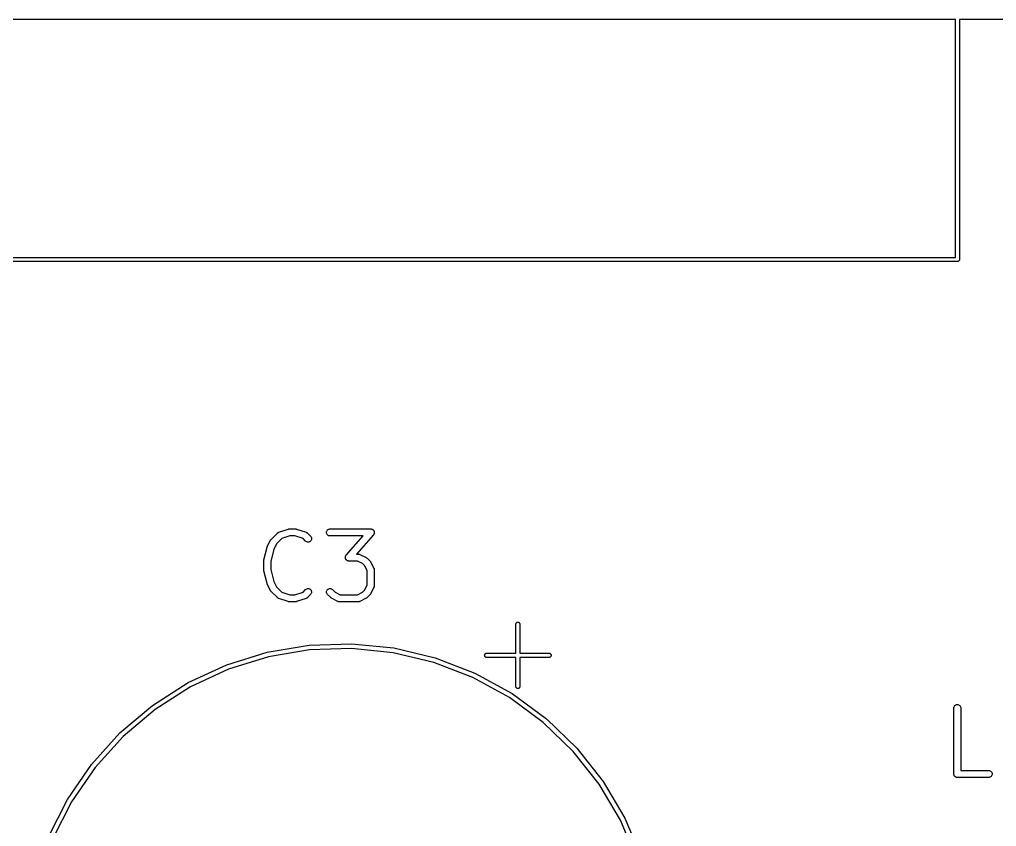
# Model space of a CAD drawing. Extents: x 1.13 to 10.7, y -7.15 to -1.11.
# Drawn here: x 2.634 to 3.746, y -3.294 to -2.375 of the extents above; entities that cross this region are included whole.
import ezdxf

# ---------------------------------------------------------------- set-up
doc = ezdxf.new("R2010")
doc.units = 0
doc.header["$MEASUREMENT"] = 0
doc.layers.add('BLACK', color=7, linetype='CONTINUOUS')

msp = doc.modelspace()

# ---------------------------------------------------------------- linework, layer by layer
at = {"layer": 'BLACK', "linetype": 'CONTINUOUS'}
for p, q in [((3.69961, -2.3748), (2.34606, -2.3748)), ((3.69961, -2.64567), (3.69961, -2.3748)), ((4.35146, -2.3748), (3.70433, -2.3748)), ((3.70433, -2.3748), (3.70433, -2.64792)), ((2.34606, -2.64567), (3.69961, -2.64567)), ((3.70185, -2.65039), (2.34382, -2.65039)), ((3.70197, -2.65041), (3.70185, -2.65039)), ((3.70208, -2.65039), (3.70197, -2.65041)), ((3.70243, -2.65036), (3.70208, -2.65039)), ((3.70208, -2.65039), (3.70208, -2.65039)), ((3.70288, -2.65022), (3.70243, -2.65036)), ((3.70329, -2.65001), (3.70288, -2.65022)), ((3.70365, -2.64971), (3.70329, -2.65001)), ((3.70394, -2.64935), (3.70365, -2.64971)), ((3.70416, -2.64894), (3.70394, -2.64935)), ((3.7043, -2.64849), (3.70416, -2.64894)), ((3.70434, -2.64803), (3.7043, -2.64849)), ((3.70433, -2.64792), (3.70434, -2.64803)), ((2.92796, -2.95932), (2.92818, -2.95915)), ((2.92818, -2.95915), (2.92828, -2.95909)), ((2.92828, -2.95909), (2.92838, -2.95902)), ((2.92838, -2.95902), (2.92863, -2.95891)), ((2.92863, -2.95891), (2.92887, -2.95879)), ((2.92887, -2.95879), (2.92898, -2.95875)), ((2.92898, -2.95875), (2.92909, -2.95871)), ((2.92909, -2.95871), (2.93981, -2.95513)), ((2.93981, -2.95513), (2.93986, -2.95512)), ((2.93986, -2.95512), (2.94008, -2.95507)), ((2.94008, -2.95507), (2.94029, -2.955)), ((2.94029, -2.955), (2.94046, -2.95499)), ((2.94046, -2.95499), (2.94062, -2.95495)), ((2.94062, -2.95495), (2.94085, -2.95495)), ((2.94085, -2.95495), (2.94107, -2.95493)), ((2.94107, -2.95493), (2.94821, -2.95493)), ((2.94821, -2.95493), (2.94827, -2.95493)), ((2.94827, -2.95493), (2.94849, -2.95495)), ((2.94849, -2.95495), (2.94872, -2.95496)), ((2.94872, -2.95496), (2.94888, -2.955)), ((2.94888, -2.955), (2.94905, -2.95502)), ((2.94905, -2.95502), (2.94926, -2.95508)), ((2.94926, -2.95508), (2.94948, -2.95513)), ((2.94948, -2.95513), (2.96019, -2.95871)), ((2.96019, -2.95871), (2.96025, -2.95872)), ((2.96025, -2.95872), (2.96035, -2.95877)), ((2.96035, -2.95877), (2.96047, -2.95881)), ((2.96047, -2.95881), (2.96071, -2.95894)), ((2.96071, -2.95894), (2.96095, -2.95905)), ((2.96095, -2.95905), (2.96105, -2.95912)), ((2.96105, -2.95912), (2.96115, -2.95918)), ((2.96115, -2.95918), (2.96136, -2.95935)), ((2.9835, -2.9589), (2.98358, -2.95812)), ((2.98357, -2.95968), (2.9835, -2.9589)), ((2.98358, -2.95812), (2.98381, -2.95738)), ((2.98381, -2.95738), (2.98418, -2.95669)), ((2.98418, -2.95669), (2.98468, -2.95609)), ((2.98468, -2.95609), (2.98529, -2.9556)), ((2.98529, -2.9556), (2.98598, -2.95523)), ((2.98598, -2.95523), (2.98672, -2.955)), ((2.98672, -2.955), (2.9875, -2.95493)), ((2.9875, -2.95493), (3.03393, -2.95493)), ((3.03393, -2.95493), (3.03398, -2.95493)), ((3.03398, -2.95493), (3.03423, -2.95496)), ((3.03423, -2.95496), (3.03448, -2.95497)), ((3.03448, -2.95497), (3.03462, -2.955)), ((3.03462, -2.955), (3.03476, -2.95502)), ((3.03476, -2.95502), (3.035, -2.95509)), ((3.035, -2.95509), (3.03524, -2.95515)), ((3.03524, -2.95515), (3.03537, -2.95521)), ((3.03537, -2.95521), (3.0355, -2.95525)), ((3.0355, -2.95525), (3.03572, -2.95537)), ((3.03572, -2.95537), (3.03595, -2.95548)), ((3.03595, -2.95548), (3.03607, -2.95556)), ((3.03607, -2.95556), (3.03619, -2.95563)), ((3.03619, -2.95563), (3.03638, -2.95579)), ((3.03638, -2.95579), (3.03658, -2.95594)), ((3.03658, -2.95594), (3.03668, -2.95604)), ((3.03668, -2.95604), (3.03679, -2.95613)), ((3.03679, -2.95613), (3.03694, -2.95632)), ((3.03694, -2.95632), (3.03711, -2.95651)), ((3.03711, -2.95651), (3.03719, -2.95663)), ((3.03719, -2.95663), (3.03728, -2.95674)), ((3.03728, -2.95674), (3.03739, -2.95696)), ((3.03739, -2.95696), (3.03752, -2.95717)), ((3.03752, -2.95717), (3.03757, -2.95731)), ((3.03757, -2.95731), (3.03764, -2.95743)), ((3.03764, -2.95743), (3.03771, -2.95767)), ((3.03771, -2.95767), (3.0378, -2.95791)), ((3.0378, -2.95791), (3.03782, -2.95804)), ((3.03782, -2.95804), (3.03786, -2.95818)), ((3.03786, -2.95818), (3.03788, -2.95843)), ((3.03788, -2.95843), (3.03792, -2.95868)), ((3.0379, -2.95921), (3.03789, -2.95946)), ((3.03793, -2.95896), (3.0379, -2.95921)), ((3.03792, -2.95868), (3.03792, -2.95882)), ((3.03792, -2.95882), (3.03793, -2.95896)), ((2.91607, -2.975), (2.91964, -2.96785)), ((2.91964, -2.96785), (2.91966, -2.9678)), ((2.91966, -2.9678), (2.91978, -2.96762)), ((2.91978, -2.96762), (2.91989, -2.96742)), ((2.91989, -2.96742), (2.92, -2.96729)), ((2.92, -2.96729), (2.92009, -2.96715)), ((2.92009, -2.96715), (2.92024, -2.96699)), ((2.92024, -2.96699), (2.92039, -2.96681)), ((2.92039, -2.96681), (2.92753, -2.95967)), ((2.93252, -2.966), (2.9265, -2.97201)), ((2.92753, -2.95967), (2.92757, -2.95963)), ((2.92757, -2.95963), (2.92766, -2.95956)), ((2.92766, -2.95956), (2.92774, -2.95947)), ((2.92774, -2.95947), (2.92796, -2.95932)), ((2.94172, -2.96293), (2.93252, -2.966)), ((2.94757, -2.96293), (2.94172, -2.96293)), ((2.95677, -2.966), (2.94757, -2.96293)), ((2.95967, -2.9689), (2.95677, -2.966)), ((2.96027, -2.9694), (2.95967, -2.9689)), ((2.96096, -2.96976), (2.96027, -2.9694)), ((2.96171, -2.96999), (2.96096, -2.96976)), ((2.96136, -2.95935), (2.96159, -2.95951)), ((2.96159, -2.95951), (2.96167, -2.9596)), ((2.96167, -2.9596), (2.96176, -2.95967)), ((2.96249, -2.97007), (2.96171, -2.96999)), ((2.96176, -2.95967), (2.96533, -2.96324)), ((2.96326, -2.97), (2.96249, -2.97007)), ((2.96401, -2.96977), (2.96326, -2.97)), ((2.9647, -2.96941), (2.96401, -2.96977)), ((2.96531, -2.96892), (2.9647, -2.96941)), ((2.96581, -2.96832), (2.96531, -2.96892)), ((2.96533, -2.96324), (2.96537, -2.96328)), ((2.96537, -2.96328), (2.96585, -2.96389)), ((2.96618, -2.96763), (2.96581, -2.96832)), ((2.96585, -2.96389), (2.96621, -2.96459)), ((2.96642, -2.96689), (2.96618, -2.96763)), ((2.96621, -2.96459), (2.96643, -2.96534)), ((2.9665, -2.96611), (2.96642, -2.96689)), ((2.96643, -2.96534), (2.9665, -2.96611)), ((2.98379, -2.96043), (2.98357, -2.95968)), ((2.98415, -2.96112), (2.98379, -2.96043)), ((2.98464, -2.96173), (2.98415, -2.96112)), ((2.98524, -2.96223), (2.98464, -2.96173)), ((2.98592, -2.96261), (2.98524, -2.96223)), ((2.98667, -2.96284), (2.98592, -2.96261)), ((2.98744, -2.96293), (2.98667, -2.96284)), ((2.9875, -2.96293), (2.98744, -2.96293)), ((3.02511, -2.96293), (2.9875, -2.96293)), ((3.00592, -2.98487), (3.02511, -2.96293)), ((3.03694, -2.96156), (3.01774, -2.9835)), ((3.03708, -2.96136), (3.03694, -2.96156)), ((3.03724, -2.96117), (3.03708, -2.96136)), ((3.03731, -2.96104), (3.03724, -2.96117)), ((3.03739, -2.96093), (3.03731, -2.96104)), ((3.0375, -2.9607), (3.03739, -2.96093)), ((3.03762, -2.96048), (3.0375, -2.9607)), ((3.03766, -2.96034), (3.03762, -2.96048)), ((3.03772, -2.96022), (3.03766, -2.96034)), ((3.03777, -2.95997), (3.03772, -2.96022)), ((3.03785, -2.95973), (3.03777, -2.95997)), ((3.03786, -2.95959), (3.03785, -2.95973)), ((3.03789, -2.95946), (3.03786, -2.95959)), ((2.91219, -2.9901), (2.91576, -2.97582)), ((2.91576, -2.97582), (2.91578, -2.97576)), ((2.91578, -2.97574), (2.91579, -2.97573)), ((2.91578, -2.97576), (2.91578, -2.97574)), ((2.91579, -2.97573), (2.91592, -2.97538)), ((2.91592, -2.97538), (2.91605, -2.97503)), ((2.91605, -2.97503), (2.91606, -2.97501)), ((2.91606, -2.97501), (2.91607, -2.975)), ((2.92342, -2.97818), (2.92007, -2.99156)), ((2.9265, -2.97201), (2.92342, -2.97818)), ((2.91207, -2.99102), (2.91208, -2.99094)), ((2.91207, -2.99107), (2.91207, -2.99102)), ((2.91207, -3.00179), (2.91207, -2.99107)), ((2.91208, -2.99087), (2.91212, -2.99056)), ((2.91208, -2.99094), (2.91208, -2.99087)), ((2.91212, -2.99056), (2.91216, -2.99024)), ((2.91216, -2.99024), (2.91218, -2.99017)), ((2.91218, -2.99017), (2.91219, -2.9901)), ((2.92007, -2.99156), (2.92007, -3.00129)), ((3.00493, -2.98747), (3.00495, -2.98722)), ((3.00494, -2.98761), (3.00493, -2.98747)), ((3.00494, -2.98775), (3.00494, -2.98761)), ((3.00498, -2.988), (3.00494, -2.98775)), ((3.00495, -2.98722), (3.00496, -2.98697)), ((3.00496, -2.98697), (3.005, -2.98684)), ((3.005, -2.98825), (3.00498, -2.988)), ((3.005, -2.98684), (3.00501, -2.9867)), ((3.00504, -2.98838), (3.005, -2.98825)), ((3.00501, -2.9867), (3.00508, -2.98646)), ((3.00506, -2.98852), (3.00504, -2.98838)), ((3.00515, -2.98876), (3.00506, -2.98852)), ((3.00508, -2.98646), (3.00514, -2.98621)), ((3.00514, -2.98621), (3.0052, -2.98608)), ((3.00522, -2.989), (3.00515, -2.98876)), ((3.0052, -2.98608), (3.00524, -2.98595)), ((3.00528, -2.98912), (3.00522, -2.989)), ((3.00524, -2.98595), (3.00536, -2.98573)), ((3.00533, -2.98925), (3.00528, -2.98912)), ((3.00547, -2.98947), (3.00533, -2.98925)), ((3.00536, -2.98573), (3.00546, -2.9855)), ((3.00546, -2.9855), (3.00555, -2.98539)), ((3.00558, -2.98969), (3.00547, -2.98947)), ((3.00555, -2.98539), (3.00561, -2.98526)), ((3.00567, -2.9898), (3.00558, -2.98969)), ((3.00561, -2.98526), (3.00577, -2.98507)), ((3.00574, -2.98992), (3.00567, -2.9898)), ((3.00591, -2.9901), (3.00574, -2.98992)), ((3.00577, -2.98507), (3.00592, -2.98487)), ((3.00607, -2.9903), (3.00591, -2.9901)), ((3.00618, -2.99039), (3.00607, -2.9903)), ((3.00627, -2.99049), (3.00618, -2.99039)), ((3.00648, -2.99064), (3.00627, -2.99049)), ((3.00667, -2.9908), (3.00648, -2.99064)), ((3.00679, -2.99087), (3.00667, -2.9908)), ((3.00691, -2.99095), (3.00679, -2.99087)), ((3.00713, -2.99106), (3.00691, -2.99095)), ((3.00735, -2.99118), (3.00713, -2.99106)), ((3.00749, -2.99122), (3.00735, -2.99118)), ((3.00761, -2.99128), (3.00749, -2.99122)), ((3.00786, -2.99134), (3.00761, -2.99128)), ((3.0081, -2.99141), (3.00786, -2.99134)), ((3.00824, -2.99143), (3.0081, -2.99141)), ((3.00837, -2.99146), (3.00824, -2.99143)), ((3.00862, -2.99147), (3.00837, -2.99146)), ((3.00887, -2.9915), (3.00862, -2.99147)), ((3.00893, -2.9915), (3.00887, -2.9915)), ((3.0187, -2.9915), (3.00893, -2.9915)), ((3.01774, -2.9835), (3.01964, -2.9835)), ((3.02442, -2.99436), (3.0187, -2.9915)), ((3.01964, -2.9835), (3.0197, -2.9835)), ((3.0197, -2.9835), (3.01982, -2.98351)), ((3.01982, -2.98351), (3.01993, -2.98351)), ((3.01993, -2.98351), (3.0202, -2.98356)), ((3.0202, -2.98356), (3.02047, -2.98359)), ((3.02047, -2.98359), (3.02059, -2.98362)), ((3.02059, -2.98362), (3.0207, -2.98364)), ((3.0207, -2.98364), (3.02096, -2.98374)), ((3.02096, -2.98374), (3.02122, -2.98382)), ((3.02122, -2.98382), (3.02132, -2.98388)), ((3.02132, -2.98388), (3.02143, -2.98392)), ((3.02143, -2.98392), (3.02857, -2.98749)), ((3.02857, -2.98749), (3.02862, -2.98752)), ((3.02862, -2.98752), (3.02881, -2.98764)), ((3.02881, -2.98764), (3.02901, -2.98775)), ((3.02901, -2.98775), (3.02914, -2.98785)), ((3.02914, -2.98785), (3.02928, -2.98794)), ((3.02928, -2.98794), (3.02944, -2.9881)), ((3.02944, -2.9881), (3.02961, -2.98824)), ((3.02961, -2.98824), (3.03319, -2.99181)), ((3.03319, -2.99181), (3.03322, -2.99185)), ((3.03322, -2.99185), (3.03336, -2.99203)), ((3.03336, -2.99203), (3.03352, -2.99219)), ((3.03352, -2.99219), (3.03361, -2.99233)), ((3.03361, -2.99233), (3.03371, -2.99246)), ((3.03371, -2.99246), (3.03382, -2.99266)), ((3.03382, -2.99266), (3.03393, -2.99285)), ((2.91208, -3.00186), (2.91207, -3.00179)), ((2.91207, -3.00193), (2.91208, -3.00186)), ((2.91212, -3.00224), (2.91207, -3.00193)), ((2.91215, -3.00256), (2.91212, -3.00224)), ((2.91217, -3.00263), (2.91215, -3.00256)), ((2.91218, -3.0027), (2.91217, -3.00263)), ((2.91219, -3.00276), (2.91218, -3.0027)), ((2.91576, -3.01704), (2.91219, -3.00276)), ((2.92007, -3.00129), (2.92342, -3.01468)), ((3.02707, -2.99701), (3.02442, -2.99436)), ((3.02993, -3.00273), (3.02707, -2.99701)), ((3.02993, -3.0187), (3.02993, -3.00273)), ((3.03393, -2.99285), (3.03751, -3)), ((3.03751, -3), (3.03753, -3.00005)), ((3.03753, -3.00005), (3.03757, -3.00016)), ((3.03757, -3.00016), (3.03763, -3.00026)), ((3.03763, -3.00026), (3.03771, -3.00052)), ((3.03771, -3.00052), (3.0378, -3.00078)), ((3.0378, -3.00078), (3.03782, -3.0009)), ((3.03782, -3.0009), (3.03785, -3.00101)), ((3.03785, -3.00101), (3.03788, -3.00128)), ((3.03788, -3.00128), (3.03792, -3.00155)), ((3.03792, -3.00155), (3.03792, -3.00167)), ((3.03792, -3.00167), (3.03793, -3.00179)), ((3.03793, -3.00179), (3.03793, -3.01964)), ((2.92342, -3.01468), (2.9265, -3.02084)), ((2.91577, -3.01706), (2.91576, -3.01704)), ((2.91577, -3.01708), (2.91577, -3.01706)), ((2.9159, -3.01743), (2.91577, -3.01708)), ((2.91602, -3.01778), (2.9159, -3.01743)), ((2.91603, -3.01779), (2.91602, -3.01778)), ((2.91604, -3.01781), (2.91603, -3.01779)), ((2.91607, -3.01786), (2.91604, -3.01781)), ((2.91964, -3.025), (2.91607, -3.01786)), ((2.91976, -3.02519), (2.91964, -3.025)), ((2.91986, -3.02539), (2.91976, -3.02519)), ((2.91996, -3.02552), (2.91986, -3.02539)), ((2.92005, -3.02566), (2.91996, -3.02552)), ((2.92021, -3.02583), (2.92005, -3.02566)), ((2.92035, -3.026), (2.92021, -3.02583)), ((2.92039, -3.02604), (2.92035, -3.026)), ((2.92753, -3.03319), (2.92039, -3.02604)), ((2.9265, -3.02084), (2.93252, -3.02686)), ((2.95677, -3.02686), (2.95967, -3.02396)), ((2.95967, -3.02396), (2.95971, -3.02392)), ((2.95971, -3.02392), (2.96032, -3.02343)), ((2.96032, -3.02343), (2.96101, -3.02307)), ((2.96101, -3.02307), (2.96176, -3.02285)), ((2.96176, -3.02285), (2.96254, -3.02279)), ((2.96254, -3.02279), (2.96332, -3.02287)), ((2.96332, -3.02287), (2.96406, -3.0231)), ((2.96406, -3.0231), (2.96475, -3.02348)), ((2.96475, -3.02348), (2.96535, -3.02398)), ((2.96535, -3.02398), (2.96584, -3.02458)), ((2.96584, -3.02458), (2.9662, -3.02527)), ((2.9662, -3.02527), (2.96643, -3.02602)), ((2.96643, -3.02602), (2.9665, -3.0268)), ((2.9835, -3.02674), (2.98358, -3.02597)), ((2.98358, -3.02597), (2.98382, -3.02522)), ((2.98382, -3.02522), (2.98419, -3.02454)), ((2.98419, -3.02454), (2.98469, -3.02394)), ((2.98469, -3.02394), (2.9853, -3.02345)), ((2.9853, -3.02345), (2.98599, -3.02308)), ((2.98599, -3.02308), (2.98674, -3.02286)), ((2.98674, -3.02286), (2.98751, -3.02279)), ((2.98751, -3.02279), (2.98829, -3.02286)), ((2.98829, -3.02286), (2.98904, -3.02309)), ((2.98904, -3.02309), (2.98973, -3.02346)), ((2.98973, -3.02346), (2.99033, -3.02396)), ((2.99033, -3.02396), (2.99344, -3.02707)), ((3.02442, -3.02707), (3.02707, -3.02442)), ((3.02707, -3.02442), (3.02993, -3.0187)), ((3.03751, -3.02143), (3.03393, -3.02857)), ((3.03755, -3.02132), (3.03751, -3.02143)), ((3.03761, -3.02122), (3.03755, -3.02132)), ((3.03769, -3.02096), (3.03761, -3.02122)), ((3.03779, -3.0207), (3.03769, -3.02096)), ((3.03781, -3.02059), (3.03779, -3.0207)), ((3.03784, -3.02047), (3.03781, -3.02059)), ((3.03787, -3.0202), (3.03784, -3.02047)), ((3.03792, -3.01993), (3.03787, -3.0202)), ((3.03793, -3.0197), (3.03792, -3.01982)), ((3.03792, -3.01982), (3.03792, -3.01993)), ((3.03793, -3.01964), (3.03793, -3.0197)), ((2.92762, -3.03326), (2.92753, -3.03319)), ((2.9277, -3.03335), (2.92762, -3.03326)), ((2.92792, -3.03351), (2.9277, -3.03335)), ((2.92813, -3.03368), (2.92792, -3.03351)), ((2.92824, -3.03374), (2.92813, -3.03368)), ((2.92833, -3.03381), (2.92824, -3.03374)), ((2.92858, -3.03392), (2.92833, -3.03381)), ((2.92882, -3.03405), (2.92858, -3.03392)), ((2.92893, -3.03408), (2.92882, -3.03405)), ((2.92904, -3.03413), (2.92893, -3.03408)), ((2.92909, -3.03415), (2.92904, -3.03413)), ((2.93981, -3.03772), (2.92909, -3.03415)), ((2.93252, -3.02686), (2.94172, -3.02993)), ((2.94172, -3.02993), (2.94757, -3.02993)), ((2.94757, -3.02993), (2.95677, -3.02686)), ((2.96019, -3.03415), (2.94948, -3.03772)), ((2.9603, -3.0341), (2.96019, -3.03415)), ((2.96041, -3.03407), (2.9603, -3.0341)), ((2.96066, -3.03395), (2.96041, -3.03407)), ((2.96091, -3.03383), (2.96066, -3.03395)), ((2.961, -3.03377), (2.96091, -3.03383)), ((2.96111, -3.03371), (2.961, -3.03377)), ((2.96132, -3.03354), (2.96111, -3.03371)), ((2.96154, -3.03338), (2.96132, -3.03354)), ((2.96163, -3.0333), (2.96154, -3.03338)), ((2.96172, -3.03322), (2.96163, -3.0333)), ((2.96176, -3.03319), (2.96172, -3.03322)), ((2.96533, -3.02961), (2.96176, -3.03319)), ((2.96582, -3.02901), (2.96533, -3.02961)), ((2.96619, -3.02832), (2.96582, -3.02901)), ((2.96642, -3.02758), (2.96619, -3.02832)), ((2.9665, -3.0268), (2.96642, -3.02758)), ((2.98357, -3.02752), (2.9835, -3.02674)), ((2.98379, -3.02827), (2.98357, -3.02752)), ((2.98415, -3.02896), (2.98379, -3.02827)), ((2.98463, -3.02957), (2.98415, -3.02896)), ((2.98467, -3.02961), (2.98463, -3.02957)), ((2.98824, -3.03319), (2.98467, -3.02961)), ((2.98842, -3.03333), (2.98824, -3.03319)), ((2.98858, -3.03348), (2.98842, -3.03333)), ((2.98872, -3.03358), (2.98858, -3.03348)), ((2.98885, -3.03368), (2.98872, -3.03358)), ((2.98904, -3.03379), (2.98885, -3.03368)), ((2.98923, -3.03391), (2.98904, -3.03379)), ((2.98928, -3.03393), (2.98923, -3.03391)), ((2.99643, -3.03751), (2.98928, -3.03393)), ((2.99344, -3.02707), (2.99916, -3.02993)), ((2.99916, -3.02993), (3.0187, -3.02993)), ((3.0187, -3.02993), (3.02442, -3.02707)), ((3.02857, -3.03393), (3.02143, -3.03751)), ((3.02876, -3.03382), (3.02857, -3.03393)), ((3.02896, -3.03371), (3.02876, -3.03382)), ((3.02909, -3.03361), (3.02896, -3.03371)), ((3.02924, -3.03352), (3.02909, -3.03361)), ((3.0294, -3.03336), (3.02924, -3.03352)), ((3.02957, -3.03322), (3.0294, -3.03336)), ((3.02961, -3.03319), (3.02957, -3.03322)), ((3.03319, -3.02961), (3.02961, -3.03319)), ((3.03333, -3.02944), (3.03319, -3.02961)), ((3.03348, -3.02928), (3.03333, -3.02944)), ((3.03358, -3.02914), (3.03348, -3.02928)), ((3.03368, -3.02901), (3.03358, -3.02914)), ((3.03379, -3.02881), (3.03368, -3.02901)), ((3.03391, -3.02862), (3.03379, -3.02881)), ((3.03393, -3.02857), (3.03391, -3.02862)), ((2.94003, -3.03777), (2.93981, -3.03772)), ((2.94024, -3.03784), (2.94003, -3.03777)), ((2.94041, -3.03786), (2.94024, -3.03784)), ((2.94057, -3.0379), (2.94041, -3.03786)), ((2.94079, -3.0379), (2.94057, -3.0379)), ((2.94102, -3.03793), (2.94079, -3.0379)), ((2.94107, -3.03793), (2.94102, -3.03793)), ((2.94821, -3.03793), (2.94107, -3.03793)), ((2.94844, -3.03791), (2.94821, -3.03793)), ((2.94866, -3.0379), (2.94844, -3.03791)), ((2.94883, -3.03787), (2.94866, -3.0379)), ((2.94899, -3.03785), (2.94883, -3.03787)), ((2.94921, -3.03779), (2.94899, -3.03785)), ((2.94943, -3.03774), (2.94921, -3.03779)), ((2.94948, -3.03772), (2.94943, -3.03774)), ((2.99654, -3.03755), (2.99643, -3.03751)), ((2.99664, -3.03761), (2.99654, -3.03755)), ((2.9969, -3.03769), (2.99664, -3.03761)), ((2.99715, -3.03779), (2.9969, -3.03769)), ((2.99727, -3.03781), (2.99715, -3.03779)), ((2.99738, -3.03784), (2.99727, -3.03781)), ((2.99765, -3.03787), (2.99738, -3.03784)), ((2.99792, -3.03792), (2.99765, -3.03787)), ((2.99804, -3.03792), (2.99792, -3.03792)), ((2.99816, -3.03793), (2.99804, -3.03792)), ((2.99821, -3.03793), (2.99816, -3.03793)), ((3.01964, -3.03793), (2.99821, -3.03793)), ((3.01976, -3.03792), (3.01964, -3.03793)), ((3.01988, -3.03792), (3.01976, -3.03792)), ((3.02015, -3.03788), (3.01988, -3.03792)), ((3.02042, -3.03785), (3.02015, -3.03788)), ((3.02053, -3.03782), (3.02042, -3.03785)), ((3.02065, -3.0378), (3.02053, -3.03782)), ((3.02091, -3.03771), (3.02065, -3.0378)), ((3.02117, -3.03763), (3.02091, -3.03771)), ((3.02127, -3.03757), (3.02117, -3.03763)), ((3.02138, -3.03753), (3.02127, -3.03757)), ((3.02143, -3.03751), (3.02138, -3.03753)), ((3.19902, -3.06329), (3.19905, -3.06294)), ((3.19902, -3.09648), (3.19902, -3.06329)), ((3.19905, -3.06294), (3.19918, -3.0625)), ((3.19918, -3.0625), (3.1994, -3.06209)), ((3.1994, -3.06209), (3.1997, -3.06173)), ((3.1997, -3.06173), (3.20006, -3.06143)), ((3.20006, -3.06143), (3.20047, -3.06121)), ((3.20047, -3.06121), (3.20091, -3.06108)), ((3.20091, -3.06108), (3.20138, -3.06103)), ((3.20138, -3.06103), (3.20184, -3.06108)), ((3.20184, -3.06108), (3.20229, -3.06121)), ((3.20229, -3.06121), (3.2027, -3.06143)), ((3.2027, -3.06143), (3.20306, -3.06173)), ((3.20306, -3.06173), (3.20335, -3.06209)), ((3.20335, -3.06209), (3.20357, -3.0625)), ((3.20357, -3.0625), (3.20371, -3.06294)), ((3.20371, -3.06294), (3.20374, -3.06329)), ((3.20374, -3.06329), (3.20374, -3.09648)), ((2.91603, -3.0953), (2.96374, -3.08725)), ((2.9643, -3.09274), (2.91731, -3.10066)), ((2.96374, -3.08725), (3.0121, -3.08564)), ((3.01192, -3.09114), (2.9643, -3.09274)), ((3.05933, -3.09591), (3.01192, -3.09114)), ((3.0121, -3.08564), (3.06025, -3.09048)), ((3.06025, -3.09048), (3.10731, -3.1017)), ((2.86982, -3.10964), (2.91603, -3.0953)), ((2.91731, -3.10066), (2.8718, -3.11478)), ((3.10568, -3.10696), (3.05933, -3.09591)), ((3.10731, -3.1017), (3.15246, -3.11909)), ((3.16357, -3.09884), (3.16362, -3.09838)), ((3.16362, -3.0993), (3.16357, -3.09884)), ((3.16362, -3.09838), (3.16375, -3.09793)), ((3.16375, -3.09975), (3.16362, -3.0993)), ((3.16375, -3.09793), (3.16397, -3.09752)), ((3.16397, -3.10016), (3.16375, -3.09975)), ((3.16397, -3.09752), (3.16427, -3.09716)), ((3.16427, -3.10052), (3.16397, -3.10016)), ((3.16427, -3.09716), (3.16463, -3.09687)), ((3.16463, -3.10081), (3.16427, -3.10052)), ((3.16463, -3.09687), (3.16504, -3.09665)), ((3.16504, -3.10103), (3.16463, -3.10081)), ((3.16504, -3.09665), (3.16548, -3.09651)), ((3.16548, -3.10117), (3.16504, -3.10103)), ((3.16548, -3.09651), (3.16583, -3.09648)), ((3.16583, -3.1012), (3.16548, -3.10117)), ((3.16583, -3.09648), (3.19902, -3.09648)), ((3.19902, -3.1012), (3.16583, -3.1012)), ((3.19902, -3.13439), (3.19902, -3.1012)), ((3.20374, -3.09648), (3.23693, -3.09648)), ((3.23693, -3.1012), (3.20374, -3.1012)), ((3.20374, -3.1012), (3.20374, -3.13439)), ((3.23693, -3.09648), (3.23727, -3.09651)), ((3.23727, -3.10117), (3.23693, -3.1012)), ((3.23727, -3.09651), (3.23772, -3.09665)), ((3.23772, -3.10103), (3.23727, -3.10117)), ((3.23772, -3.09665), (3.23813, -3.09687)), ((3.23813, -3.10081), (3.23772, -3.10103)), ((3.23813, -3.09687), (3.23849, -3.09716)), ((3.23849, -3.10052), (3.23813, -3.10081)), ((3.23849, -3.09716), (3.23878, -3.09752)), ((3.23878, -3.10016), (3.23849, -3.10052)), ((3.23878, -3.09752), (3.239, -3.09793)), ((3.239, -3.09975), (3.23878, -3.10016)), ((3.239, -3.09793), (3.23914, -3.09838)), ((3.23914, -3.0993), (3.239, -3.09975)), ((3.23914, -3.09838), (3.23918, -3.09884)), ((3.23918, -3.09884), (3.23914, -3.0993)), ((2.82593, -3.13), (2.86982, -3.10964)), ((2.8718, -3.11478), (2.82858, -3.13484)), ((3.15014, -3.12408), (3.10568, -3.10696)), ((3.19193, -3.14698), (3.15014, -3.12408)), ((3.15246, -3.11909), (3.1949, -3.14234)), ((2.78515, -3.15604), (2.82593, -3.13)), ((2.82858, -3.13484), (2.78842, -3.16047)), ((3.19905, -3.13474), (3.19902, -3.13439)), ((3.19919, -3.13518), (3.19905, -3.13474)), ((3.1994, -3.13559), (3.19919, -3.13518)), ((3.1997, -3.13595), (3.1994, -3.13559)), ((3.20006, -3.13625), (3.1997, -3.13595)), ((3.20047, -3.13647), (3.20006, -3.13625)), ((3.20091, -3.1366), (3.20047, -3.13647)), ((3.20138, -3.13665), (3.20091, -3.1366)), ((3.20184, -3.1366), (3.20138, -3.13665)), ((3.20229, -3.13647), (3.20184, -3.1366)), ((3.2027, -3.13625), (3.20229, -3.13647)), ((3.20306, -3.13595), (3.2027, -3.13625)), ((3.20335, -3.13559), (3.20306, -3.13595)), ((3.20357, -3.13518), (3.20335, -3.13559)), ((3.20371, -3.13474), (3.20357, -3.13518)), ((3.20374, -3.13439), (3.20371, -3.13474)), ((3.23029, -3.17525), (3.19193, -3.14698)), ((3.1949, -3.14234), (3.23385, -3.17104)), ((2.7482, -3.18728), (2.78515, -3.15604)), ((3.69779, -3.15887), (3.69787, -3.1581)), ((3.69779, -3.15893), (3.69779, -3.15887)), ((3.69779, -3.23393), (3.69779, -3.15893)), ((3.69787, -3.1581), (3.69811, -3.15735)), ((3.69811, -3.15735), (3.69849, -3.15667)), ((3.69849, -3.15667), (3.69899, -3.15607)), ((3.69899, -3.15607), (3.6996, -3.15558)), ((3.6996, -3.15558), (3.70029, -3.15522)), ((3.70029, -3.15522), (3.70104, -3.155)), ((3.70104, -3.155), (3.70181, -3.15493)), ((3.70181, -3.15493), (3.70259, -3.15501)), ((3.70259, -3.15501), (3.70334, -3.15524)), ((3.70334, -3.15524), (3.70402, -3.15561)), ((3.70402, -3.15561), (3.70462, -3.15611)), ((3.70462, -3.15611), (3.70512, -3.15671)), ((3.70512, -3.15671), (3.70548, -3.1574)), ((3.70548, -3.1574), (3.70571, -3.15815)), ((3.70571, -3.15815), (3.70579, -3.15893)), ((3.70579, -3.15893), (3.70579, -3.22993)), ((2.78842, -3.16047), (2.75203, -3.19124)), ((3.26454, -3.20837), (3.23029, -3.17525)), ((3.23385, -3.17104), (3.26863, -3.20468)), ((2.71574, -3.22316), (2.7482, -3.18728)), ((2.75203, -3.19124), (2.72007, -3.22658)), ((3.29407, -3.24577), (3.26454, -3.20837)), ((3.26863, -3.20468), (3.29862, -3.24265)), ((2.68836, -3.26305), (2.71574, -3.22316)), ((2.72007, -3.22658), (2.6931, -3.26586)), ((3.69782, -3.2343), (3.69779, -3.23393)), ((3.69786, -3.23468), (3.69782, -3.2343)), ((3.69786, -3.23469), (3.69786, -3.23468)), ((3.69786, -3.23471), (3.69786, -3.23469)), ((3.69797, -3.23507), (3.69786, -3.23471)), ((3.69808, -3.23543), (3.69797, -3.23507)), ((3.69808, -3.23544), (3.69808, -3.23543)), ((3.69809, -3.23545), (3.69808, -3.23544)), ((3.69827, -3.23579), (3.69809, -3.23545)), ((3.69844, -3.23612), (3.69827, -3.23579)), ((3.69845, -3.23613), (3.69844, -3.23612)), ((3.69845, -3.23614), (3.69845, -3.23613)), ((3.69869, -3.23644), (3.69845, -3.23614)), ((3.69893, -3.23673), (3.69869, -3.23644)), ((3.69894, -3.23674), (3.69893, -3.23673)), ((3.69895, -3.23675), (3.69894, -3.23674)), ((3.69924, -3.23699), (3.69895, -3.23675)), ((3.69953, -3.23723), (3.69924, -3.23699)), ((3.69954, -3.23724), (3.69953, -3.23723)), ((3.69955, -3.23724), (3.69954, -3.23724)), ((3.69988, -3.23742), (3.69955, -3.23724)), ((3.70021, -3.23761), (3.69988, -3.23742)), ((3.70579, -3.22993), (3.7375, -3.22993)), ((3.7375, -3.22993), (3.73756, -3.22993)), ((3.73756, -3.22993), (3.73833, -3.23002)), ((3.73833, -3.23002), (3.73908, -3.23025)), ((3.73971, -3.23726), (3.73902, -3.23763)), ((3.73908, -3.23025), (3.73976, -3.23063)), ((3.74032, -3.23677), (3.73971, -3.23726)), ((3.73976, -3.23063), (3.74036, -3.23113)), ((3.74082, -3.23617), (3.74032, -3.23677)), ((3.74036, -3.23113), (3.74085, -3.23174)), ((3.74119, -3.23548), (3.74082, -3.23617)), ((3.74085, -3.23174), (3.74121, -3.23243)), ((3.74142, -3.23473), (3.74119, -3.23548)), ((3.74121, -3.23243), (3.74143, -3.23318)), ((3.7415, -3.23396), (3.74142, -3.23473)), ((3.74143, -3.23318), (3.7415, -3.23396)), ((3.31836, -3.28677), (3.29407, -3.24577)), ((3.29862, -3.24265), (3.32327, -3.28428)), ((3.70022, -3.23761), (3.70021, -3.23761)), ((3.70024, -3.23762), (3.70022, -3.23761)), ((3.7006, -3.23773), (3.70024, -3.23762)), ((3.70095, -3.23784), (3.7006, -3.23773)), ((3.70097, -3.23784), (3.70095, -3.23784)), ((3.70098, -3.23785), (3.70097, -3.23784)), ((3.70136, -3.23789), (3.70098, -3.23785)), ((3.70173, -3.23793), (3.70136, -3.23789)), ((3.70176, -3.23793), (3.70173, -3.23793)), ((3.70179, -3.23793), (3.70176, -3.23793)), ((3.70176, -3.23793), (3.70176, -3.23793)), ((3.70176, -3.23793), (3.70176, -3.23793)), ((3.7375, -3.23793), (3.70179, -3.23793)), ((3.73828, -3.23785), (3.7375, -3.23793)), ((3.73902, -3.23763), (3.73828, -3.23785)), ((2.66654, -3.30624), (2.68836, -3.26305)), ((2.6931, -3.26586), (2.67161, -3.30839)), ((3.33696, -3.33063), (3.31836, -3.28677)), ((3.32327, -3.28428), (3.34216, -3.32883))]:
    msp.add_line(p, q, dxfattribs=at)

doc.saveas('drawing.dxf')
